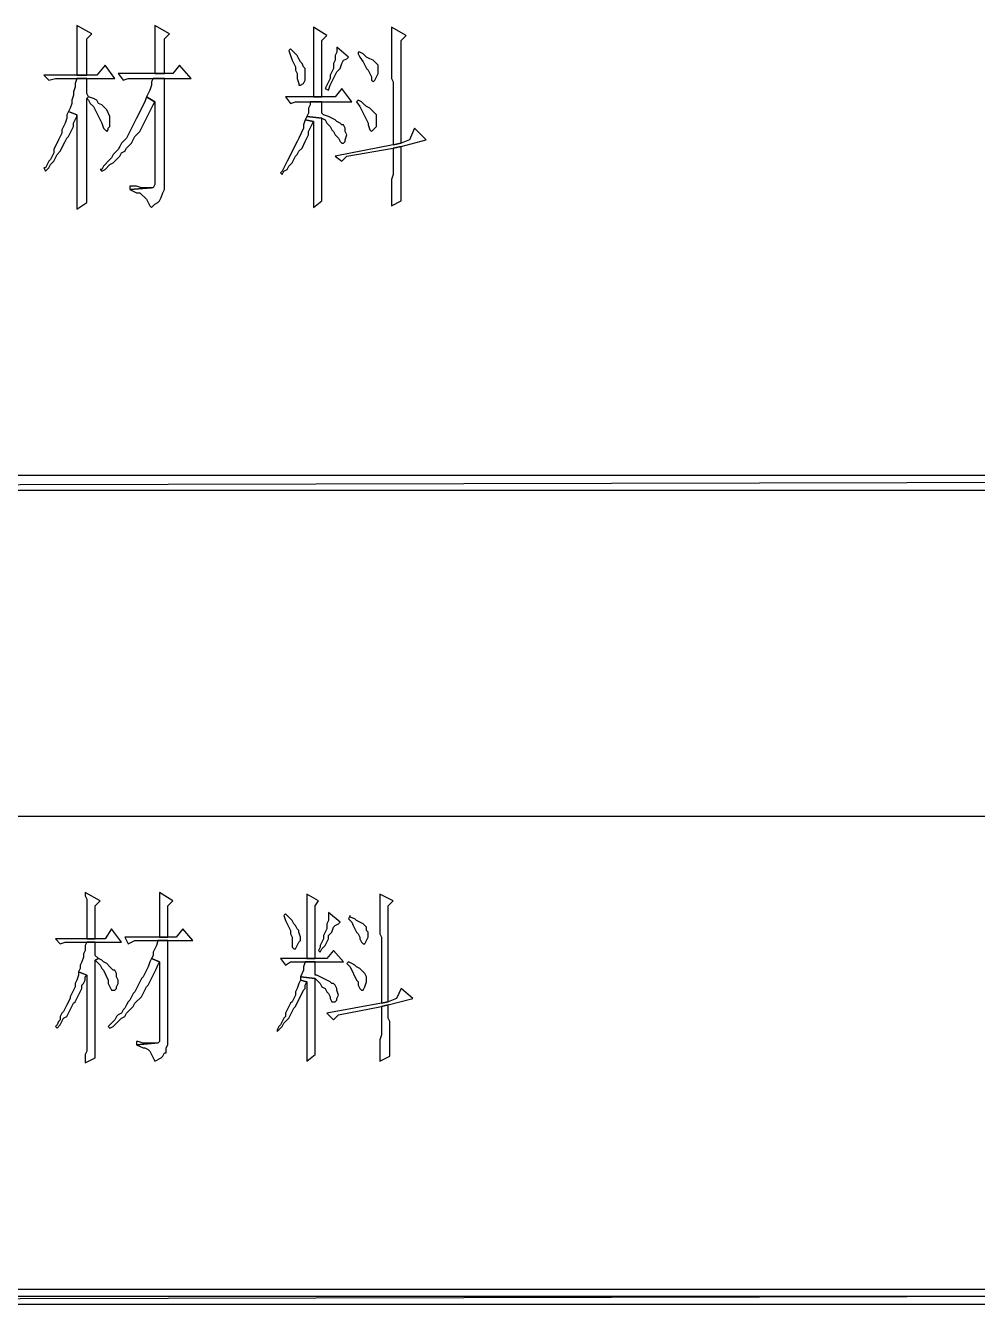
# Model space of a CAD drawing. Extents: x -15.4 to 0.8, y 0.3 to 11.8.
# Drawn here: x -9.425 to -8.946, y 6.091 to 6.735 of the extents above; entities that cross this region are included whole.
import ezdxf

# ---------------------------------------------------------------- set-up
doc = ezdxf.new("R2010")
doc.units = 0
doc.header["$MEASUREMENT"] = 0
doc.linetypes.add('AUSGEZOGEN', pattern=[0])
doc.layers.get('0').update_dxf_attribs({"linetype": 'AUSGEZOGEN'})

msp = doc.modelspace()

# ---------------------------------------------------------------- linework, layer by layer
for points in [[(-9.39961, 6.73523), (-9.39961, 6.71023), (-9.39961, 6.71023), (-9.39461, 6.71023), (-9.39461, 6.71023), (-9.39461, 6.72856), (-9.39461, 6.72856), (-9.39211, 6.73106), (-9.39961, 6.73523)], [(-9.36045, 6.73523), (-9.36045, 6.71106), (-9.36045, 6.71106), (-9.35545, 6.71106), (-9.35545, 6.71106), (-9.35545, 6.72856), (-9.35545, 6.72856), (-9.35295, 6.73106), (-9.36045, 6.73523)], [(-9.28045, 6.7344), (-9.28045, 6.6994), (-9.28045, 6.6994), (-9.27628, 6.6994), (-9.27628, 6.6994), (-9.27628, 6.72773), (-9.27628, 6.72773), (-9.27378, 6.73023), (-9.28045, 6.7344)], [(-9.24128, 6.7344), (-9.24128, 6.70856), (-9.24128, 6.70856), (-9.24045, 6.7069), (-9.24045, 6.7069), (-9.24045, 6.67523), (-9.24045, 6.67523), (-9.23628, 6.67606), (-9.23628, 6.67606), (-9.23628, 6.72773), (-9.23628, 6.72773), (-9.23378, 6.73023), (-9.24128, 6.7344)], [(-9.29211, 6.72356), (-9.29295, 6.72273), (-9.29295, 6.72273), (-9.29211, 6.72023), (-9.29211, 6.72023), (-9.29128, 6.71773), (-9.29128, 6.71773), (-9.28961, 6.7144), (-9.28961, 6.7144), (-9.28961, 6.71273), (-9.28961, 6.71273), (-9.28878, 6.71106), (-9.28878, 6.71106), (-9.28878, 6.70856), (-9.28878, 6.70856), (-9.28795, 6.70606), (-9.28795, 6.70606), (-9.28795, 6.70523), (-9.28795, 6.70523), (-9.28711, 6.70523), (-9.28711, 6.70523), (-9.28545, 6.70606), (-9.28545, 6.70606), (-9.28461, 6.70773), (-9.28461, 6.70773), (-9.28461, 6.71356), (-9.28461, 6.71356), (-9.28545, 6.7144), (-9.28545, 6.7144), (-9.28628, 6.71606), (-9.28628, 6.71606), (-9.28711, 6.7169), (-9.28711, 6.7169), (-9.28795, 6.71856), (-9.28795, 6.71856), (-9.28878, 6.72023), (-9.28878, 6.72023), (-9.29045, 6.7219), (-9.29211, 6.72356)], [(-9.26878, 6.7244), (-9.26878, 6.7219), (-9.26878, 6.7219), (-9.26961, 6.72023), (-9.26961, 6.72023), (-9.26961, 6.71773), (-9.26961, 6.71773), (-9.27045, 6.71606), (-9.27045, 6.71606), (-9.27045, 6.71356), (-9.27045, 6.71356), (-9.27211, 6.71023), (-9.27211, 6.71023), (-9.27211, 6.70856), (-9.27211, 6.70856), (-9.27295, 6.7069), (-9.27295, 6.7069), (-9.27378, 6.70523), (-9.27378, 6.70523), (-9.27461, 6.70356), (-9.27461, 6.70356), (-9.27295, 6.70273), (-9.27295, 6.70273), (-9.27211, 6.70523), (-9.27211, 6.70523), (-9.27128, 6.7069), (-9.27128, 6.7069), (-9.27045, 6.70856), (-9.27045, 6.70856), (-9.26878, 6.7119), (-9.26878, 6.7119), (-9.26711, 6.71356), (-9.26711, 6.71356), (-9.26628, 6.71606), (-9.26628, 6.71606), (-9.26545, 6.71773), (-9.26545, 6.71773), (-9.26378, 6.71856), (-9.26378, 6.71856), (-9.26295, 6.7194), (-9.26878, 6.7244)], [(-9.25795, 6.7219), (-9.25795, 6.72106), (-9.25795, 6.72106), (-9.25711, 6.7194), (-9.25711, 6.7194), (-9.25545, 6.7169), (-9.25545, 6.7169), (-9.25461, 6.71523), (-9.25461, 6.71523), (-9.25378, 6.71356), (-9.25378, 6.71356), (-9.25295, 6.71273), (-9.25295, 6.71273), (-9.25128, 6.7094), (-9.25128, 6.7094), (-9.25128, 6.70773), (-9.25128, 6.70773), (-9.25045, 6.7069), (-9.25045, 6.7069), (-9.24961, 6.70773), (-9.24961, 6.70773), (-9.24878, 6.7094), (-9.24878, 6.7094), (-9.24795, 6.71106), (-9.24795, 6.71106), (-9.24795, 6.71523), (-9.24795, 6.71523), (-9.25045, 6.71773), (-9.25045, 6.71773), (-9.25211, 6.71856), (-9.25211, 6.71856), (-9.25378, 6.7194), (-9.25378, 6.7194), (-9.25545, 6.72106), (-9.25545, 6.72106), (-9.25711, 6.7219), (-9.25795, 6.7219)], [(-9.38545, 6.71523), (-9.38961, 6.71023), (-9.38961, 6.71023), (-9.41628, 6.71023), (-9.41628, 6.71023), (-9.41378, 6.70773), (-9.41378, 6.70773), (-9.41045, 6.70856), (-9.41045, 6.70856), (-9.38045, 6.70856), (-9.38545, 6.71523)], [(-9.34795, 6.71523), (-9.35128, 6.71106), (-9.35128, 6.71106), (-9.37878, 6.71106), (-9.37878, 6.71106), (-9.37628, 6.70773), (-9.37628, 6.70773), (-9.37378, 6.70856), (-9.37378, 6.70856), (-9.34211, 6.70856), (-9.34795, 6.71523)], [(-9.39461, 6.70856), (-9.39961, 6.70856), (-9.39961, 6.70856), (-9.40045, 6.70606), (-9.40045, 6.70606), (-9.40045, 6.7044), (-9.40045, 6.7044), (-9.40128, 6.7019), (-9.40128, 6.7019), (-9.40128, 6.70023), (-9.40128, 6.70023), (-9.40211, 6.69773), (-9.40211, 6.69773), (-9.40211, 6.69606), (-9.40211, 6.69606), (-9.40295, 6.69356), (-9.40295, 6.69356), (-9.40378, 6.6919), (-9.40378, 6.6919), (-9.39961, 6.69023), (-9.39961, 6.69023), (-9.39961, 6.64273), (-9.39961, 6.64273), (-9.39461, 6.64606), (-9.39461, 6.64606), (-9.39461, 6.69856), (-9.39461, 6.69856), (-9.39378, 6.6994), (-9.39378, 6.6994), (-9.39461, 6.70106), (-9.39461, 6.70856)], [(-9.35545, 6.70856), (-9.36128, 6.70856), (-9.36128, 6.70856), (-9.36211, 6.7069), (-9.36211, 6.7069), (-9.36211, 6.70523), (-9.36211, 6.70523), (-9.36295, 6.70273), (-9.36295, 6.70273), (-9.36461, 6.6994), (-9.36461, 6.6994), (-9.36045, 6.6969), (-9.36045, 6.6969), (-9.36045, 6.65523), (-9.36045, 6.65523), (-9.36128, 6.65356), (-9.36128, 6.65356), (-9.36211, 6.65356), (-9.36211, 6.65356), (-9.37295, 6.65273), (-9.37295, 6.65273), (-9.36961, 6.65106), (-9.36961, 6.65106), (-9.36795, 6.65106), (-9.36795, 6.65106), (-9.36461, 6.64773), (-9.36461, 6.64773), (-9.36378, 6.64606), (-9.36378, 6.64606), (-9.36295, 6.6444), (-9.36295, 6.6444), (-9.36211, 6.64356), (-9.36211, 6.64356), (-9.36045, 6.64523), (-9.36045, 6.64523), (-9.35878, 6.64606), (-9.35878, 6.64606), (-9.35795, 6.6469), (-9.35795, 6.6469), (-9.35711, 6.64856), (-9.35711, 6.64856), (-9.35628, 6.65106), (-9.35628, 6.65106), (-9.35545, 6.65273), (-9.35545, 6.65273), (-9.35545, 6.6544), (-9.35545, 6.70856)], [(-9.39378, 6.6994), (-9.39461, 6.69856), (-9.39461, 6.69856), (-9.39378, 6.69773), (-9.39378, 6.69773), (-9.39295, 6.69606), (-9.39295, 6.69606), (-9.39128, 6.6944), (-9.39128, 6.6944), (-9.38795, 6.68773), (-9.38795, 6.68773), (-9.38711, 6.68606), (-9.38711, 6.68606), (-9.38628, 6.68356), (-9.38628, 6.68356), (-9.38461, 6.6819), (-9.38461, 6.6819), (-9.38378, 6.68273), (-9.38378, 6.68273), (-9.38378, 6.68356), (-9.38378, 6.68356), (-9.38295, 6.6844), (-9.38295, 6.6844), (-9.38295, 6.6894), (-9.38295, 6.6894), (-9.38461, 6.69273), (-9.38461, 6.69273), (-9.38711, 6.69523), (-9.38711, 6.69523), (-9.38878, 6.69606), (-9.38878, 6.69606), (-9.38961, 6.69773), (-9.38961, 6.69773), (-9.39128, 6.69856), (-9.39378, 6.6994)], [(-9.36461, 6.6994), (-9.36545, 6.6969), (-9.36545, 6.6969), (-9.36961, 6.68856), (-9.36961, 6.68856), (-9.37045, 6.6869), (-9.37045, 6.6869), (-9.37461, 6.67856), (-9.37461, 6.67856), (-9.37628, 6.6769), (-9.37628, 6.6769), (-9.37711, 6.67606), (-9.37711, 6.67606), (-9.37795, 6.6744), (-9.37795, 6.6744), (-9.37878, 6.67273), (-9.37878, 6.67273), (-9.37961, 6.6719), (-9.37961, 6.6719), (-9.38128, 6.67023), (-9.38128, 6.67023), (-9.38211, 6.66856), (-9.38211, 6.66856), (-9.38378, 6.6669), (-9.38378, 6.6669), (-9.38545, 6.66523), (-9.38545, 6.66523), (-9.38628, 6.6644), (-9.38628, 6.6644), (-9.38711, 6.66273), (-9.38711, 6.66273), (-9.38795, 6.66273), (-9.38795, 6.66273), (-9.38711, 6.6619), (-9.38711, 6.6619), (-9.38545, 6.66273), (-9.38545, 6.66273), (-9.38295, 6.66523), (-9.38295, 6.66523), (-9.38128, 6.66606), (-9.38128, 6.66606), (-9.38045, 6.6669), (-9.38045, 6.6669), (-9.37878, 6.66856), (-9.37878, 6.66856), (-9.37795, 6.6694), (-9.37795, 6.6694), (-9.37711, 6.67106), (-9.37711, 6.67106), (-9.37545, 6.6719), (-9.37545, 6.6719), (-9.37461, 6.67356), (-9.37461, 6.67356), (-9.37211, 6.67606), (-9.37211, 6.67606), (-9.37128, 6.67773), (-9.37128, 6.67773), (-9.37045, 6.6794), (-9.37045, 6.6794), (-9.36795, 6.6819), (-9.36795, 6.6819), (-9.36545, 6.6869), (-9.36545, 6.6869), (-9.36461, 6.68856), (-9.36461, 6.68856), (-9.36128, 6.69523), (-9.36128, 6.69523), (-9.36045, 6.6969), (-9.36461, 6.6994)], [(-9.26628, 6.70356), (-9.26961, 6.6994), (-9.26961, 6.6994), (-9.29461, 6.6994), (-9.29461, 6.6994), (-9.29211, 6.69606), (-9.29211, 6.69606), (-9.28961, 6.6969), (-9.28961, 6.6969), (-9.26128, 6.6969), (-9.26628, 6.70356)], [(-9.27628, 6.6969), (-9.28211, 6.6969), (-9.28211, 6.6969), (-9.28211, 6.69523), (-9.28211, 6.69523), (-9.28295, 6.69356), (-9.28295, 6.69356), (-9.28295, 6.69106), (-9.28295, 6.69106), (-9.28378, 6.6894), (-9.28378, 6.6894), (-9.27628, 6.68856), (-9.27628, 6.68856), (-9.27461, 6.68773), (-9.27461, 6.68773), (-9.27378, 6.68606), (-9.27378, 6.68606), (-9.27211, 6.6844), (-9.27211, 6.6844), (-9.27128, 6.68273), (-9.27128, 6.68273), (-9.27045, 6.6819), (-9.27045, 6.6819), (-9.26961, 6.68023), (-9.26961, 6.68023), (-9.26795, 6.67856), (-9.26795, 6.67856), (-9.26711, 6.6769), (-9.26711, 6.6769), (-9.26628, 6.67606), (-9.26628, 6.67606), (-9.26545, 6.67606), (-9.26545, 6.67606), (-9.26461, 6.6769), (-9.26461, 6.6769), (-9.26461, 6.67773), (-9.26461, 6.67773), (-9.26378, 6.68023), (-9.26378, 6.68023), (-9.26461, 6.6819), (-9.26461, 6.6819), (-9.26461, 6.68356), (-9.26461, 6.68356), (-9.26545, 6.68523), (-9.26545, 6.68523), (-9.26628, 6.68523), (-9.26628, 6.68523), (-9.26711, 6.68606), (-9.26711, 6.68606), (-9.26878, 6.6869), (-9.26878, 6.6869), (-9.26961, 6.68773), (-9.26961, 6.68773), (-9.27295, 6.6894), (-9.27295, 6.6894), (-9.27545, 6.69023), (-9.27545, 6.69023), (-9.27628, 6.69106), (-9.27628, 6.6969)], [(-9.25795, 6.69773), (-9.25878, 6.6969), (-9.25878, 6.6969), (-9.25711, 6.6944), (-9.25711, 6.6944), (-9.25628, 6.69273), (-9.25628, 6.69273), (-9.25545, 6.69106), (-9.25545, 6.69106), (-9.25461, 6.6894), (-9.25461, 6.6894), (-9.25378, 6.68773), (-9.25378, 6.68773), (-9.25295, 6.68606), (-9.25295, 6.68606), (-9.25295, 6.68523), (-9.25295, 6.68523), (-9.25211, 6.68273), (-9.25211, 6.68273), (-9.25128, 6.6819), (-9.25128, 6.6819), (-9.24878, 6.6844), (-9.24878, 6.6844), (-9.24878, 6.69023), (-9.24878, 6.69023), (-9.25211, 6.69356), (-9.25211, 6.69356), (-9.25378, 6.6944), (-9.25378, 6.6944), (-9.25545, 6.69606), (-9.25545, 6.69606), (-9.25628, 6.6969), (-9.25795, 6.69773)], [(-9.40378, 6.6919), (-9.40461, 6.69023), (-9.40461, 6.69023), (-9.40461, 6.68856), (-9.40461, 6.68856), (-9.40545, 6.68606), (-9.40545, 6.68606), (-9.40711, 6.68273), (-9.40711, 6.68273), (-9.40711, 6.68106), (-9.40711, 6.68106), (-9.40795, 6.6794), (-9.40795, 6.6794), (-9.40878, 6.67773), (-9.40878, 6.67773), (-9.41128, 6.67273), (-9.41128, 6.67273), (-9.41128, 6.67106), (-9.41128, 6.67106), (-9.41295, 6.66773), (-9.41295, 6.66773), (-9.41378, 6.6669), (-9.41378, 6.6669), (-9.41461, 6.66523), (-9.41461, 6.66523), (-9.41545, 6.66356), (-9.41545, 6.66356), (-9.41628, 6.66356), (-9.41628, 6.66356), (-9.41545, 6.6619), (-9.41545, 6.6619), (-9.41378, 6.66356), (-9.41378, 6.66356), (-9.41295, 6.66523), (-9.41295, 6.66523), (-9.41128, 6.6669), (-9.41128, 6.6669), (-9.40961, 6.67023), (-9.40961, 6.67023), (-9.40795, 6.6719), (-9.40795, 6.6719), (-9.40545, 6.6769), (-9.40545, 6.6769), (-9.40461, 6.67856), (-9.40461, 6.67856), (-9.40378, 6.6794), (-9.40378, 6.6794), (-9.40295, 6.68106), (-9.40295, 6.68106), (-9.40211, 6.68273), (-9.40211, 6.68273), (-9.40128, 6.6844), (-9.40128, 6.6844), (-9.40128, 6.68606), (-9.40128, 6.68606), (-9.40045, 6.68773), (-9.40045, 6.68773), (-9.39961, 6.6894), (-9.39961, 6.6894), (-9.39961, 6.69023), (-9.40378, 6.6919)], [(-9.28461, 6.68773), (-9.28545, 6.68523), (-9.28545, 6.68523), (-9.28545, 6.68356), (-9.28545, 6.68356), (-9.28795, 6.67856), (-9.28795, 6.67856), (-9.28878, 6.6769), (-9.28878, 6.6769), (-9.29378, 6.6669), (-9.29378, 6.6669), (-9.29461, 6.66523), (-9.29461, 6.66523), (-9.29545, 6.66356), (-9.29545, 6.66356), (-9.29628, 6.6619), (-9.29628, 6.6619), (-9.29711, 6.66106), (-9.29711, 6.66106), (-9.29628, 6.66023), (-9.29628, 6.66023), (-9.29545, 6.6619), (-9.29545, 6.6619), (-9.29378, 6.66273), (-9.29378, 6.66273), (-9.29295, 6.6644), (-9.29295, 6.6644), (-9.29128, 6.66606), (-9.29128, 6.66606), (-9.29045, 6.66773), (-9.29045, 6.66773), (-9.28961, 6.6694), (-9.28961, 6.6694), (-9.28878, 6.67023), (-9.28878, 6.67023), (-9.28795, 6.6719), (-9.28795, 6.6719), (-9.28628, 6.67356), (-9.28628, 6.67356), (-9.28461, 6.6769), (-9.28461, 6.6769), (-9.28378, 6.67856), (-9.28378, 6.67856), (-9.28295, 6.68023), (-9.28295, 6.68023), (-9.28295, 6.6819), (-9.28295, 6.6819), (-9.28045, 6.6869), (-9.28461, 6.68773)], [(-9.28378, 6.6894), (-9.28461, 6.68773), (-9.28461, 6.68773), (-9.28045, 6.6869), (-9.28045, 6.6869), (-9.28045, 6.64356), (-9.28045, 6.64356), (-9.27628, 6.6469), (-9.27628, 6.6469), (-9.27628, 6.68856), (-9.28378, 6.6894)], [(-9.22961, 6.68356), (-9.23211, 6.67773), (-9.23211, 6.67773), (-9.23628, 6.67606), (-9.23628, 6.67606), (-9.24045, 6.67523), (-9.24045, 6.67523), (-9.26961, 6.6694), (-9.26961, 6.6694), (-9.26628, 6.6669), (-9.26628, 6.6669), (-9.26378, 6.6694), (-9.26378, 6.6694), (-9.24045, 6.67356), (-9.24045, 6.67356), (-9.23628, 6.6744), (-9.23628, 6.6744), (-9.22378, 6.67773), (-9.22961, 6.68356)], [(-9.23628, 6.6744), (-9.24045, 6.67356), (-9.24045, 6.67356), (-9.24045, 6.66023), (-9.24045, 6.66023), (-9.24128, 6.65773), (-9.24128, 6.65773), (-9.24128, 6.6444), (-9.24128, 6.6444), (-9.23628, 6.6469), (-9.23628, 6.6469), (-9.23628, 6.6719), (-9.23628, 6.6744)], [(-9.37295, 6.6544), (-9.37295, 6.65273), (-9.37295, 6.65273), (-9.36211, 6.65356), (-9.36211, 6.65356), (-9.36711, 6.65356), (-9.36711, 6.65356), (-9.36961, 6.6544), (-9.36961, 6.6544), (-9.37128, 6.6544), (-9.37295, 6.6544)], [(-10.76795, 6.50856), (-10.76795, 6.50106), (-10.76795, 6.50106), (-7.41878, 6.50856), (-10.76795, 6.50856)], [(-10.76795, 6.50106), (-7.41878, 6.50856), (-7.41878, 6.50856), (-7.41878, 6.50106), (-10.76795, 6.50106)], [(-7.41878, 6.3369), (-10.76795, 6.3369)], [(-9.39545, 6.29856), (-9.39545, 6.2969), (-9.39545, 6.2969), (-9.39461, 6.29523), (-9.39461, 6.29523), (-9.39461, 6.27523), (-9.39461, 6.27523), (-9.39045, 6.27523), (-9.39045, 6.27523), (-9.39045, 6.2919), (-9.39045, 6.2919), (-9.38795, 6.2944), (-9.39545, 6.29856)], [(-9.35795, 6.29856), (-9.35795, 6.27606), (-9.35795, 6.27606), (-9.35378, 6.27606), (-9.35378, 6.27606), (-9.35378, 6.2919), (-9.35378, 6.2919), (-9.35128, 6.2944), (-9.35795, 6.29856)], [(-9.28378, 6.29773), (-9.28378, 6.26523), (-9.28378, 6.26523), (-9.27961, 6.26523), (-9.27961, 6.26523), (-9.27961, 6.2919), (-9.27961, 6.2919), (-9.27795, 6.2944), (-9.28378, 6.29773)], [(-9.24711, 6.29773), (-9.24711, 6.27773), (-9.24711, 6.27773), (-9.24628, 6.27606), (-9.24628, 6.27606), (-9.24628, 6.24273), (-9.24628, 6.24273), (-9.24295, 6.24356), (-9.24295, 6.24356), (-9.24295, 6.2919), (-9.24295, 6.2919), (-9.24045, 6.2944), (-9.24711, 6.29773)], [(-9.29461, 6.28773), (-9.29545, 6.2869), (-9.29545, 6.2869), (-9.29461, 6.2844), (-9.29461, 6.2844), (-9.29378, 6.28273), (-9.29378, 6.28273), (-9.29295, 6.28106), (-9.29295, 6.28106), (-9.29211, 6.2794), (-9.29211, 6.2794), (-9.29211, 6.27773), (-9.29211, 6.27773), (-9.29128, 6.27606), (-9.29128, 6.27606), (-9.29128, 6.27106), (-9.29128, 6.27106), (-9.29045, 6.27023), (-9.29045, 6.27023), (-9.28961, 6.27023), (-9.28961, 6.27023), (-9.28878, 6.2719), (-9.28878, 6.2719), (-9.28795, 6.27356), (-9.28795, 6.27356), (-9.28711, 6.2744), (-9.28711, 6.2744), (-9.28711, 6.27606), (-9.28711, 6.27606), (-9.28795, 6.27856), (-9.28795, 6.27856), (-9.28795, 6.2794), (-9.28795, 6.2794), (-9.28878, 6.28023), (-9.28878, 6.28023), (-9.28961, 6.2819), (-9.28961, 6.2819), (-9.29045, 6.28273), (-9.29045, 6.28273), (-9.29128, 6.2844), (-9.29128, 6.2844), (-9.29295, 6.28606), (-9.29461, 6.28773)], [(-9.27295, 6.28856), (-9.27295, 6.2844), (-9.27295, 6.2844), (-9.27378, 6.28273), (-9.27378, 6.28273), (-9.27378, 6.28023), (-9.27378, 6.28023), (-9.27461, 6.27856), (-9.27461, 6.27856), (-9.27545, 6.2769), (-9.27545, 6.2769), (-9.27545, 6.27523), (-9.27545, 6.27523), (-9.27628, 6.27356), (-9.27628, 6.27356), (-9.27711, 6.2719), (-9.27711, 6.2719), (-9.27711, 6.27106), (-9.27711, 6.27106), (-9.27795, 6.2694), (-9.27795, 6.2694), (-9.27711, 6.26856), (-9.27711, 6.26856), (-9.27628, 6.27023), (-9.27628, 6.27023), (-9.27461, 6.2719), (-9.27461, 6.2719), (-9.27378, 6.27356), (-9.27378, 6.27356), (-9.27295, 6.27523), (-9.27295, 6.27523), (-9.27295, 6.2769), (-9.27295, 6.2769), (-9.27128, 6.27856), (-9.27128, 6.27856), (-9.27045, 6.28106), (-9.27045, 6.28106), (-9.26961, 6.2819), (-9.26961, 6.2819), (-9.26795, 6.28273), (-9.26795, 6.28273), (-9.26711, 6.28356), (-9.27295, 6.28856)], [(-9.26211, 6.2869), (-9.26295, 6.28523), (-9.26295, 6.28523), (-9.26128, 6.28356), (-9.26128, 6.28356), (-9.26045, 6.2819), (-9.26045, 6.2819), (-9.25878, 6.27856), (-9.25878, 6.27856), (-9.25795, 6.27773), (-9.25795, 6.27773), (-9.25711, 6.27606), (-9.25711, 6.27606), (-9.25711, 6.27523), (-9.25711, 6.27523), (-9.25628, 6.27356), (-9.25628, 6.27356), (-9.25545, 6.27273), (-9.25545, 6.27273), (-9.25461, 6.27273), (-9.25461, 6.27273), (-9.25378, 6.2744), (-9.25378, 6.2744), (-9.25295, 6.27606), (-9.25295, 6.27606), (-9.25295, 6.27856), (-9.25295, 6.27856), (-9.25378, 6.2794), (-9.25378, 6.2794), (-9.25378, 6.28106), (-9.25378, 6.28106), (-9.25461, 6.2819), (-9.25461, 6.2819), (-9.25545, 6.28273), (-9.25545, 6.28273), (-9.25878, 6.2844), (-9.25878, 6.2844), (-9.25961, 6.28523), (-9.25961, 6.28523), (-9.26211, 6.28606), (-9.26211, 6.2869)], [(-9.38211, 6.28023), (-9.38545, 6.27523), (-9.38545, 6.27523), (-9.41045, 6.27523), (-9.41045, 6.27523), (-9.40795, 6.27273), (-9.40795, 6.27273), (-9.40545, 6.27356), (-9.40545, 6.27356), (-9.37711, 6.27356), (-9.38211, 6.28023)], [(-9.34628, 6.28023), (-9.34961, 6.27606), (-9.34961, 6.27606), (-9.37545, 6.27606), (-9.37545, 6.27606), (-9.37378, 6.27273), (-9.37378, 6.27273), (-9.37045, 6.2744), (-9.37045, 6.2744), (-9.34128, 6.2744), (-9.34628, 6.28023)], [(-9.35378, 6.2744), (-9.35878, 6.2744), (-9.35878, 6.2744), (-9.35961, 6.2719), (-9.35961, 6.2719), (-9.36045, 6.27023), (-9.36045, 6.27023), (-9.36128, 6.26856), (-9.36128, 6.26856), (-9.36128, 6.2669), (-9.36128, 6.2669), (-9.36211, 6.26523), (-9.36211, 6.26523), (-9.35795, 6.26356), (-9.35795, 6.26356), (-9.35795, 6.22356), (-9.35795, 6.22356), (-9.35878, 6.22273), (-9.35878, 6.22273), (-9.36045, 6.22273), (-9.36045, 6.22273), (-9.36961, 6.2219), (-9.36961, 6.2219), (-9.36628, 6.22023), (-9.36628, 6.22023), (-9.36545, 6.22023), (-9.36545, 6.22023), (-9.36378, 6.2194), (-9.36378, 6.2194), (-9.36295, 6.21856), (-9.36295, 6.21856), (-9.36128, 6.21523), (-9.36128, 6.21523), (-9.36045, 6.21356), (-9.36045, 6.21356), (-9.35711, 6.21523), (-9.35711, 6.21523), (-9.35628, 6.21606), (-9.35628, 6.21606), (-9.35545, 6.21773), (-9.35545, 6.21773), (-9.35461, 6.21773), (-9.35461, 6.21773), (-9.35461, 6.22023), (-9.35461, 6.22023), (-9.35378, 6.2219), (-9.35378, 6.2219), (-9.35378, 6.22356), (-9.35378, 6.2744)], [(-9.39045, 6.27356), (-9.39461, 6.27356), (-9.39461, 6.27356), (-9.39545, 6.2719), (-9.39545, 6.2719), (-9.39545, 6.2694), (-9.39545, 6.2694), (-9.39628, 6.26773), (-9.39628, 6.26773), (-9.39628, 6.26606), (-9.39628, 6.26606), (-9.39711, 6.26356), (-9.39711, 6.26356), (-9.39795, 6.2619), (-9.39795, 6.2619), (-9.39795, 6.26023), (-9.39795, 6.26023), (-9.39878, 6.25856), (-9.39878, 6.25856), (-9.39461, 6.2569), (-9.39461, 6.2569), (-9.39461, 6.21856), (-9.39461, 6.21856), (-9.39545, 6.2169), (-9.39545, 6.2169), (-9.39545, 6.21273), (-9.39545, 6.21273), (-9.39045, 6.21523), (-9.39045, 6.21523), (-9.39045, 6.2644), (-9.39045, 6.2644), (-9.38878, 6.26523), (-9.38878, 6.26523), (-9.39045, 6.2669), (-9.39045, 6.27356)], [(-9.27045, 6.2694), (-9.27378, 6.26523), (-9.27378, 6.26523), (-9.29711, 6.26523), (-9.29711, 6.26523), (-9.29461, 6.2619), (-9.29461, 6.2619), (-9.29211, 6.26356), (-9.29211, 6.26356), (-9.26545, 6.26356), (-9.27045, 6.2694)], [(-9.38878, 6.26523), (-9.39045, 6.2644), (-9.39045, 6.2644), (-9.38795, 6.2619), (-9.38795, 6.2619), (-9.38711, 6.26023), (-9.38711, 6.26023), (-9.38628, 6.2594), (-9.38628, 6.2594), (-9.38378, 6.2544), (-9.38378, 6.2544), (-9.38378, 6.25273), (-9.38378, 6.25273), (-9.38295, 6.25106), (-9.38295, 6.25106), (-9.38211, 6.2494), (-9.38211, 6.2494), (-9.38045, 6.2494), (-9.38045, 6.2494), (-9.37961, 6.25023), (-9.37961, 6.25023), (-9.37961, 6.25106), (-9.37961, 6.25106), (-9.37878, 6.25273), (-9.37878, 6.25273), (-9.37878, 6.2544), (-9.37878, 6.2544), (-9.37961, 6.25606), (-9.37961, 6.25606), (-9.37961, 6.25773), (-9.37961, 6.25773), (-9.38045, 6.2594), (-9.38045, 6.2594), (-9.38128, 6.2594), (-9.38128, 6.2594), (-9.38211, 6.26023), (-9.38211, 6.26023), (-9.38295, 6.26106), (-9.38295, 6.26106), (-9.38461, 6.26273), (-9.38461, 6.26273), (-9.38628, 6.26356), (-9.38628, 6.26356), (-9.38711, 6.2644), (-9.38878, 6.26523)], [(-9.36211, 6.26523), (-9.36295, 6.26356), (-9.36295, 6.26356), (-9.36378, 6.26106), (-9.36378, 6.26106), (-9.36628, 6.25606), (-9.36628, 6.25606), (-9.36711, 6.25523), (-9.36711, 6.25523), (-9.36878, 6.2519), (-9.36878, 6.2519), (-9.36961, 6.25023), (-9.36961, 6.25023), (-9.37045, 6.24856), (-9.37045, 6.24856), (-9.37128, 6.24773), (-9.37128, 6.24773), (-9.37295, 6.2444), (-9.37295, 6.2444), (-9.37378, 6.24356), (-9.37378, 6.24356), (-9.37461, 6.2419), (-9.37461, 6.2419), (-9.37545, 6.24023), (-9.37545, 6.24023), (-9.37628, 6.2394), (-9.37628, 6.2394), (-9.37711, 6.23773), (-9.37711, 6.23773), (-9.37878, 6.2369), (-9.37878, 6.2369), (-9.37961, 6.23606), (-9.37961, 6.23606), (-9.38045, 6.2344), (-9.38045, 6.2344), (-9.38128, 6.23356), (-9.38128, 6.23356), (-9.38211, 6.23273), (-9.38211, 6.23273), (-9.38378, 6.23106), (-9.38378, 6.23106), (-9.38295, 6.23023), (-9.38295, 6.23023), (-9.38128, 6.23106), (-9.38128, 6.23106), (-9.38045, 6.2319), (-9.38045, 6.2319), (-9.37961, 6.23273), (-9.37961, 6.23273), (-9.37711, 6.23523), (-9.37711, 6.23523), (-9.37545, 6.23606), (-9.37545, 6.23606), (-9.37461, 6.23773), (-9.37461, 6.23773), (-9.37211, 6.24023), (-9.37211, 6.24023), (-9.37128, 6.24106), (-9.37128, 6.24106), (-9.37045, 6.24273), (-9.37045, 6.24273), (-9.36711, 6.24606), (-9.36711, 6.24606), (-9.36545, 6.2494), (-9.36545, 6.2494), (-9.36461, 6.25106), (-9.36461, 6.25106), (-9.36378, 6.2519), (-9.36378, 6.2519), (-9.36128, 6.2569), (-9.36128, 6.2569), (-9.36045, 6.25856), (-9.36045, 6.25856), (-9.35961, 6.26023), (-9.35961, 6.26023), (-9.35878, 6.2619), (-9.35878, 6.2619), (-9.35795, 6.26356), (-9.36211, 6.26523)], [(-9.27961, 6.26356), (-9.28461, 6.26356), (-9.28461, 6.26356), (-9.28545, 6.26106), (-9.28545, 6.26106), (-9.28545, 6.2594), (-9.28545, 6.2594), (-9.28711, 6.25606), (-9.28711, 6.25606), (-9.27961, 6.25523), (-9.27961, 6.25523), (-9.27878, 6.2544), (-9.27878, 6.2544), (-9.27711, 6.25273), (-9.27711, 6.25273), (-9.27628, 6.25106), (-9.27628, 6.25106), (-9.27461, 6.25023), (-9.27461, 6.25023), (-9.27378, 6.24856), (-9.27378, 6.24856), (-9.27295, 6.24773), (-9.27295, 6.24773), (-9.27211, 6.24606), (-9.27211, 6.24606), (-9.27211, 6.24523), (-9.27211, 6.24523), (-9.27128, 6.24356), (-9.27128, 6.24356), (-9.26961, 6.24356), (-9.26961, 6.24356), (-9.26878, 6.2444), (-9.26878, 6.2444), (-9.26878, 6.24523), (-9.26878, 6.24523), (-9.26795, 6.2469), (-9.26795, 6.2469), (-9.26878, 6.2494), (-9.26878, 6.2494), (-9.26878, 6.25023), (-9.26878, 6.25023), (-9.26961, 6.2519), (-9.26961, 6.2519), (-9.27045, 6.25273), (-9.27045, 6.25273), (-9.27128, 6.25273), (-9.27128, 6.25273), (-9.27211, 6.25356), (-9.27211, 6.25356), (-9.27711, 6.25606), (-9.27711, 6.25606), (-9.27878, 6.2569), (-9.27878, 6.2569), (-9.27961, 6.2569), (-9.27961, 6.26356)], [(-9.26295, 6.26356), (-9.26378, 6.26273), (-9.26378, 6.26273), (-9.26211, 6.26106), (-9.26211, 6.26106), (-9.25878, 6.2544), (-9.25878, 6.2544), (-9.25795, 6.25356), (-9.25795, 6.25356), (-9.25795, 6.2519), (-9.25795, 6.2519), (-9.25711, 6.25023), (-9.25711, 6.25023), (-9.25628, 6.2494), (-9.25628, 6.2494), (-9.25545, 6.2494), (-9.25545, 6.2494), (-9.25461, 6.25106), (-9.25461, 6.25106), (-9.25378, 6.25356), (-9.25378, 6.25356), (-9.25378, 6.25606), (-9.25378, 6.25606), (-9.25461, 6.25773), (-9.25461, 6.25773), (-9.25545, 6.25856), (-9.25545, 6.25856), (-9.25628, 6.2594), (-9.25628, 6.2594), (-9.25711, 6.26023), (-9.25711, 6.26023), (-9.25878, 6.26106), (-9.25878, 6.26106), (-9.25961, 6.2619), (-9.25961, 6.2619), (-9.26128, 6.26273), (-9.26295, 6.26356)], [(-9.39878, 6.25856), (-9.39878, 6.2569), (-9.39878, 6.2569), (-9.39961, 6.2544), (-9.39961, 6.2544), (-9.40045, 6.25273), (-9.40045, 6.25273), (-9.40045, 6.25106), (-9.40045, 6.25106), (-9.40128, 6.2494), (-9.40128, 6.2494), (-9.40211, 6.24773), (-9.40211, 6.24773), (-9.40295, 6.24606), (-9.40295, 6.24606), (-9.40295, 6.24523), (-9.40295, 6.24523), (-9.40461, 6.2419), (-9.40461, 6.2419), (-9.40545, 6.24023), (-9.40545, 6.24023), (-9.40628, 6.23856), (-9.40628, 6.23856), (-9.40711, 6.23773), (-9.40711, 6.23773), (-9.40795, 6.23606), (-9.40795, 6.23606), (-9.40795, 6.2344), (-9.40795, 6.2344), (-9.40878, 6.23356), (-9.40878, 6.23356), (-9.40961, 6.2319), (-9.40961, 6.2319), (-9.41045, 6.23106), (-9.41045, 6.23106), (-9.40961, 6.23023), (-9.40961, 6.23023), (-9.40795, 6.2319), (-9.40795, 6.2319), (-9.40628, 6.23523), (-9.40628, 6.23523), (-9.40461, 6.23606), (-9.40461, 6.23606), (-9.40295, 6.2394), (-9.40295, 6.2394), (-9.40211, 6.24106), (-9.40211, 6.24106), (-9.40128, 6.24273), (-9.40128, 6.24273), (-9.40045, 6.24356), (-9.40045, 6.24356), (-9.39961, 6.24523), (-9.39961, 6.24523), (-9.39878, 6.2469), (-9.39878, 6.2469), (-9.39711, 6.25023), (-9.39711, 6.25023), (-9.39711, 6.2519), (-9.39711, 6.2519), (-9.39628, 6.25273), (-9.39628, 6.25273), (-9.39545, 6.2544), (-9.39545, 6.2544), (-9.39545, 6.25606), (-9.39545, 6.25606), (-9.39461, 6.2569), (-9.39878, 6.25856)], [(-9.28711, 6.25606), (-9.28711, 6.2544), (-9.28711, 6.2544), (-9.28378, 6.25356), (-9.28378, 6.25356), (-9.28378, 6.21356), (-9.28378, 6.21356), (-9.27961, 6.2169), (-9.27961, 6.2169), (-9.27961, 6.25523), (-9.28711, 6.25606)], [(-9.28711, 6.2544), (-9.28795, 6.25273), (-9.28795, 6.25273), (-9.28878, 6.25023), (-9.28878, 6.25023), (-9.28961, 6.24856), (-9.28961, 6.24856), (-9.28961, 6.2469), (-9.28961, 6.2469), (-9.29128, 6.24356), (-9.29128, 6.24356), (-9.29211, 6.24273), (-9.29211, 6.24273), (-9.29295, 6.24106), (-9.29295, 6.24106), (-9.29378, 6.2394), (-9.29378, 6.2394), (-9.29461, 6.23773), (-9.29461, 6.23773), (-9.29461, 6.23606), (-9.29461, 6.23606), (-9.29545, 6.23523), (-9.29545, 6.23523), (-9.29628, 6.23356), (-9.29628, 6.23356), (-9.29711, 6.2319), (-9.29711, 6.2319), (-9.29795, 6.23106), (-9.29795, 6.23106), (-9.29878, 6.2294), (-9.29878, 6.2294), (-9.29878, 6.22856), (-9.29878, 6.22856), (-9.29711, 6.23023), (-9.29711, 6.23023), (-9.29628, 6.23106), (-9.29628, 6.23106), (-9.29545, 6.23273), (-9.29545, 6.23273), (-9.29378, 6.2344), (-9.29378, 6.2344), (-9.29295, 6.23523), (-9.29295, 6.23523), (-9.29045, 6.24023), (-9.29045, 6.24023), (-9.28961, 6.24106), (-9.28961, 6.24106), (-9.28545, 6.2494), (-9.28545, 6.2494), (-9.28461, 6.25023), (-9.28461, 6.25023), (-9.28461, 6.2519), (-9.28461, 6.2519), (-9.28378, 6.25356), (-9.28711, 6.2544)], [(-9.23628, 6.25023), (-9.23878, 6.24523), (-9.23878, 6.24523), (-9.24295, 6.24356), (-9.24295, 6.24356), (-9.24628, 6.24273), (-9.24628, 6.24273), (-9.27378, 6.23773), (-9.27378, 6.23773), (-9.27045, 6.2344), (-9.27045, 6.2344), (-9.26795, 6.2369), (-9.26795, 6.2369), (-9.24628, 6.24106), (-9.24628, 6.24106), (-9.24295, 6.2419), (-9.24295, 6.2419), (-9.23045, 6.24523), (-9.23628, 6.25023)], [(-9.24295, 6.2419), (-9.24628, 6.24106), (-9.24628, 6.24106), (-9.24628, 6.2269), (-9.24628, 6.2269), (-9.24711, 6.2244), (-9.24711, 6.2244), (-9.24711, 6.21356), (-9.24711, 6.21356), (-9.24211, 6.21606), (-9.24211, 6.21606), (-9.24211, 6.23356), (-9.24211, 6.23356), (-9.24295, 6.23523), (-9.24295, 6.23523), (-9.24295, 6.24023), (-9.24295, 6.2419)], [(-9.36961, 6.22356), (-9.36961, 6.2219), (-9.36961, 6.2219), (-9.36045, 6.22273), (-9.36045, 6.22273), (-9.36628, 6.22273), (-9.36628, 6.22273), (-9.36878, 6.22356), (-9.36961, 6.22356)], [(-14.91878, 6.09523), (-7.41878, 6.09523)], [(-10.76795, 6.09856), (-10.76795, 6.09106), (-10.76795, 6.09106), (-7.41878, 6.09856), (-10.76795, 6.09856)], [(-10.76795, 6.09106), (-7.41878, 6.09856), (-7.41878, 6.09856), (-7.41878, 6.09106), (-10.76795, 6.09106)]]:
    msp.add_lwpolyline(points)

doc.saveas('drawing.dxf')
